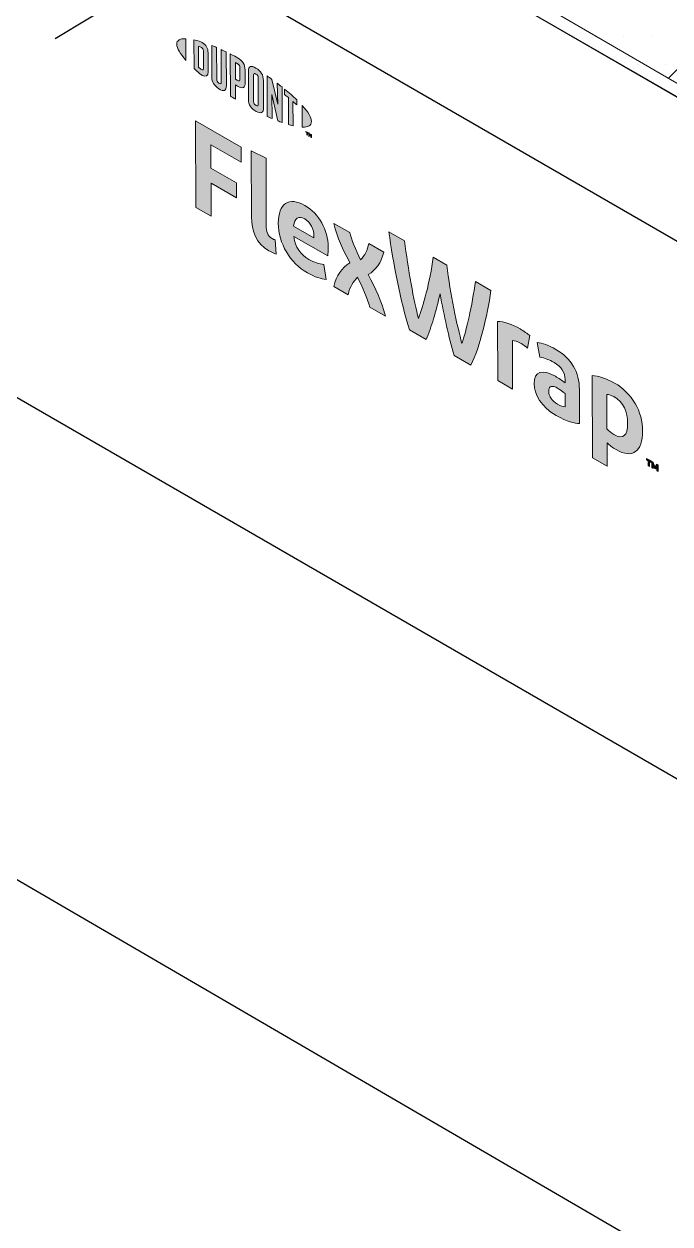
# Model space of a CAD drawing. Extents: x -1337 to 5791, y -3809 to 1769.
# Drawn here: x 101.5 to 132.4, y 1095.7 to 1153.2 of the extents above; entities that cross this region are included whole.
import ezdxf

# ---------------------------------------------------------------- set-up
doc = ezdxf.new("R2010")
doc.units = 0
doc.header["$MEASUREMENT"] = 0
doc.linetypes.add('AI-Linetype-52', pattern=[15, 9, -6])
for name, color, linetype, lineweight in [('.ATI-HATCH', 7, 'Continuous', 0), ('G-ANNO-TTLB', 7, 'Continuous', 0), ('Layer 12', 7, 'Continuous', 0), ('TYVEK', 7, 'Continuous', 0), ('WALL SCRATCH', 7, 'Continuous', 0)]:
    doc.layers.add(name, color=color, linetype=linetype, lineweight=lineweight)

# ---------------------------------------------------------------- blocks, each defined once
blk = doc.blocks.new('Block_89')
at = {"layer": '.ATI-HATCH'}
blk.add_open_spline([(121.1, 1156.441), (121.1, 1156.441), (192.042, 1115.402), (192.042, 1115.402), (192.042, 1115.402), (192.071, 1135.074), (192.071, 1135.074), (192.071, 1135.074), (155.134, 1156.441), (155.134, 1156.441), (155.134, 1156.441), (121.1, 1156.441), (121.1, 1156.441)], degree=3, knots=[0, 0, 0, 0, 1, 1, 1, 2, 2, 2, 3, 3, 3, 4, 4, 4, 4], dxfattribs=at)
at = {"layer": '.ATI-HATCH', "color": 8, "lineweight": 0, "true_color": 0x808080}
for points in [[(128.845, 1152.593), (128.845, 1152.593), (128.845, 1152.593), (128.845, 1152.593)], [(130.195, 1152.593), (130.195, 1152.593), (130.195, 1152.593), (130.195, 1152.593)], [(131.545, 1152.593), (131.545, 1152.593), (131.545, 1152.593), (131.545, 1152.593)], [(130.87, 1151.243), (130.87, 1151.243), (130.87, 1151.243), (130.87, 1151.243)], [(132.22, 1151.243), (132.22, 1151.243), (132.22, 1151.243), (132.22, 1151.243)]]:
    blk.add_open_spline(points, degree=3, dxfattribs=at)
blk = doc.blocks.new('Block_357')
at = {"layer": 'TYVEK', "true_color": 0x003b71, "transparency": 33554687}
h = blk.add_hatch(color=156, dxfattribs=at)
h.dxf.hatch_style = 2
edge = h.paths.add_edge_path()
edge.add_spline(control_points=[(109.721, 1144.404), (109.721, 1144.404), (109.71, 1148.545), (109.71, 1148.545), (109.71, 1148.545), (111.896, 1147.29), (111.896, 1147.29), (111.896, 1147.29), (111.898, 1146.568), (111.898, 1146.568), (111.898, 1146.568), (110.446, 1147.402), (110.446, 1147.402), (110.446, 1147.402), (110.449, 1146.278), (110.449, 1146.278), (110.449, 1146.278), (111.67, 1145.577), (111.67, 1145.577), (111.67, 1145.577), (111.671, 1144.855), (111.671, 1144.855), (111.671, 1144.855), (110.45, 1145.556), (110.45, 1145.556), (110.45, 1145.556), (110.454, 1143.983), (110.454, 1143.983), (110.454, 1143.983), (109.721, 1144.404), (109.721, 1144.404)], knot_values=[0, 0, 0, 0, 1, 1, 1, 2, 2, 2, 3, 3, 3, 4, 4, 4, 5, 5, 5, 6, 6, 6, 7, 7, 7, 8, 8, 8, 9, 9, 9, 10, 10, 10, 10], degree=3, periodic=0)
h = blk.add_hatch(color=156, dxfattribs=at)
h.dxf.hatch_style = 2
edge = h.paths.add_edge_path()
edge.add_spline(control_points=[(113.094, 1143.56), (113.094, 1143.241), (113.167, 1143.028), (113.372, 1142.91), (113.423, 1142.881), (113.474, 1142.857), (113.52, 1142.843), (113.52, 1142.843), (113.573, 1142.168), (113.573, 1142.168), (113.476, 1142.201), (113.317, 1142.268), (113.214, 1142.327), (112.624, 1142.666), (112.387, 1143.245), (112.386, 1143.955), (112.386, 1143.955), (112.378, 1147.114), (112.378, 1147.114), (112.378, 1147.114), (113.086, 1146.755), (113.086, 1146.755), (113.086, 1146.755), (113.094, 1143.56), (113.094, 1143.56)], knot_values=[0, 0, 0, 0, 1, 1, 1, 2, 2, 2, 3, 3, 3, 4, 4, 4, 5, 5, 5, 6, 6, 6, 7, 7, 7, 8, 8, 8, 8], degree=3, periodic=0)
h = blk.add_hatch(color=156, dxfattribs=at)
h.dxf.hatch_style = 2
edge = h.paths.add_edge_path()
edge.add_spline(control_points=[(114.405, 1143.51), (114.405, 1143.51), (115.38, 1142.951), (115.38, 1142.951), (115.38, 1142.951), (115.38, 1143.022), (115.38, 1143.022), (115.379, 1143.353), (115.224, 1143.684), (114.942, 1143.846), (114.645, 1144.017), (114.45, 1143.886), (114.405, 1143.51)], knot_values=[0, 0, 0, 0, 1, 1, 1, 2, 2, 2, 3, 3, 3, 4, 4, 4, 4], degree=3, periodic=0)
edge = h.paths.add_edge_path()
edge.add_spline(control_points=[(115.964, 1140.95), (115.738, 1140.961), (115.405, 1141.069), (115.066, 1141.264), (114.24, 1141.738), (113.675, 1142.665), (113.672, 1143.647), (113.67, 1144.588), (114.186, 1144.929), (114.941, 1144.496), (115.613, 1144.111), (116.055, 1143.307), (116.057, 1142.514), (116.058, 1142.337), (116.048, 1142.189), (116.038, 1142.077), (116.038, 1142.077), (114.417, 1143.007), (114.417, 1143.007), (114.484, 1142.496), (114.726, 1142.144), (115.136, 1141.909), (115.388, 1141.765), (115.629, 1141.691), (115.849, 1141.671), (115.849, 1141.671), (115.964, 1140.95), (115.964, 1140.95)], knot_values=[0, 0, 0, 0, 1, 1, 1, 2, 2, 2, 3, 3, 3, 4, 4, 4, 5, 5, 5, 6, 6, 6, 7, 7, 7, 8, 8, 8, 9, 9, 9, 9], degree=3, periodic=0)
h = blk.add_hatch(color=156, dxfattribs=at)
h.dxf.hatch_style = 2
edge = h.paths.add_edge_path()
edge.add_spline(control_points=[(117.104, 1141.748), (116.759, 1142.383), (116.486, 1142.947), (116.326, 1143.63), (116.326, 1143.63), (117.09, 1143.191), (117.09, 1143.191), (117.158, 1142.887), (117.384, 1142.355), (117.611, 1141.888), (117.8, 1142.105), (117.963, 1142.359), (117.998, 1142.67), (117.998, 1142.67), (118.717, 1142.258), (118.717, 1142.258), (118.585, 1141.719), (118.36, 1141.417), (117.976, 1141.182), (118.347, 1140.491), (118.599, 1139.933), (118.811, 1139.185), (118.811, 1139.185), (118.047, 1139.624), (118.047, 1139.624), (117.938, 1140.017), (117.681, 1140.608), (117.464, 1141.057), (117.27, 1140.843), (117.086, 1140.594), (117.016, 1140.216), (117.016, 1140.216), (116.328, 1140.61), (116.328, 1140.61), (116.455, 1141.152), (116.695, 1141.487), (117.104, 1141.748)], knot_values=[0, 0, 0, 0, 1, 1, 1, 2, 2, 2, 3, 3, 3, 4, 4, 4, 5, 5, 5, 6, 6, 6, 7, 7, 7, 8, 8, 8, 9, 9, 9, 10, 10, 10, 11, 11, 11, 12, 12, 12, 12], degree=3, periodic=0)
h = blk.add_hatch(color=156, dxfattribs=at)
h.dxf.hatch_style = 2
edge = h.paths.add_edge_path()
edge.add_spline(control_points=[(123.105, 1140.855), (123.105, 1140.855), (123.854, 1140.425), (123.854, 1140.425), (123.663, 1139.158), (123.328, 1137.726), (122.895, 1136.84), (122.895, 1136.84), (122.089, 1137.303), (122.089, 1137.303), (121.836, 1138.187), (121.608, 1139.186), (121.416, 1140.265), (121.224, 1139.407), (121.005, 1138.664), (120.75, 1138.072), (120.75, 1138.072), (119.945, 1138.534), (119.945, 1138.534), (119.532, 1139.905), (119.164, 1141.741), (118.97, 1143.229), (118.97, 1143.229), (119.714, 1142.801), (119.714, 1142.801), (119.876, 1141.462), (120.167, 1139.895), (120.379, 1139.082), (120.598, 1139.648), (120.938, 1140.811), (121.084, 1142.015), (121.084, 1142.015), (121.741, 1141.638), (121.741, 1141.638), (121.898, 1140.26), (122.234, 1138.708), (122.462, 1137.886), (122.665, 1138.461), (122.954, 1139.695), (123.105, 1140.855)], knot_values=[0, 0, 0, 0, 1, 1, 1, 2, 2, 2, 3, 3, 3, 4, 4, 4, 5, 5, 5, 6, 6, 6, 7, 7, 7, 8, 8, 8, 9, 9, 9, 10, 10, 10, 11, 11, 11, 12, 12, 12, 13, 13, 13, 13], degree=3, periodic=0)
h = blk.add_hatch(color=156, dxfattribs=at)
h.dxf.hatch_style = 2
edge = h.paths.add_edge_path()
edge.add_spline(control_points=[(125.247, 1138.579), (125.432, 1138.473), (125.606, 1138.35), (125.709, 1138.261), (125.709, 1138.261), (125.608, 1137.652), (125.608, 1137.652), (125.521, 1137.737), (125.413, 1137.811), (125.305, 1137.873), (125.115, 1137.982), (124.987, 1138.014), (124.88, 1138.017), (124.88, 1138.017), (124.885, 1135.698), (124.885, 1135.698), (124.885, 1135.698), (124.177, 1136.104), (124.177, 1136.104), (124.177, 1136.104), (124.17, 1138.938), (124.17, 1138.938), (124.447, 1138.938), (124.878, 1138.791), (125.247, 1138.579)], knot_values=[0, 0, 0, 0, 1, 1, 1, 2, 2, 2, 3, 3, 3, 4, 4, 4, 5, 5, 5, 6, 6, 6, 7, 7, 7, 8, 8, 8, 8], degree=3, periodic=0)
h = blk.add_hatch(color=156, dxfattribs=at)
h.dxf.hatch_style = 2
edge = h.paths.add_edge_path()
edge.add_spline(control_points=[(127.403, 1134.849), (127.403, 1134.849), (127.401, 1135.482), (127.401, 1135.482), (127.283, 1135.579), (127.16, 1135.668), (127.037, 1135.738), (126.801, 1135.874), (126.616, 1135.873), (126.617, 1135.595), (126.618, 1135.347), (126.772, 1135.128), (127.044, 1134.972), (127.198, 1134.884), (127.326, 1134.846), (127.403, 1134.849)], knot_values=[0, 0, 0, 0, 1, 1, 1, 2, 2, 2, 3, 3, 3, 4, 4, 4, 5, 5, 5, 5], degree=3, periodic=0)
edge = h.paths.add_edge_path()
edge.add_spline(control_points=[(126.973, 1134.428), (126.271, 1134.831), (125.916, 1135.431), (125.914, 1135.963), (125.913, 1136.549), (126.328, 1136.654), (126.943, 1136.306), (127.087, 1136.224), (127.272, 1136.094), (127.4, 1135.997), (127.4, 1135.997), (127.4, 1136.139), (127.4, 1136.139), (127.399, 1136.499), (127.219, 1136.774), (126.875, 1136.971), (126.649, 1137.101), (126.408, 1137.198), (126.198, 1137.218), (126.198, 1137.218), (126.068, 1137.931), (126.068, 1137.931), (126.289, 1137.91), (126.643, 1137.778), (126.956, 1137.599), (127.71, 1137.166), (128.085, 1136.489), (128.087, 1135.691), (128.087, 1135.691), (128.091, 1134.046), (128.091, 1134.046), (127.881, 1134.043), (127.486, 1134.133), (126.973, 1134.428)], knot_values=[0, 0, 0, 0, 1, 1, 1, 2, 2, 2, 3, 3, 3, 4, 4, 4, 5, 5, 5, 6, 6, 6, 7, 7, 7, 8, 8, 8, 9, 9, 9, 10, 10, 10, 11, 11, 11, 11], degree=3, periodic=0)
h = blk.add_hatch(color=156, dxfattribs=at)
h.dxf.hatch_style = 2
edge = h.paths.add_edge_path()
edge.add_spline(control_points=[(129.737, 1133.515), (130.188, 1133.256), (130.398, 1133.454), (130.397, 1134.064), (130.395, 1134.596), (130.199, 1135.063), (129.733, 1135.331), (129.604, 1135.404), (129.512, 1135.428), (129.404, 1135.442), (129.404, 1135.442), (129.408, 1133.786), (129.408, 1133.786), (129.506, 1133.683), (129.588, 1133.6), (129.737, 1133.515)], knot_values=[0, 0, 0, 0, 1, 1, 1, 2, 2, 2, 3, 3, 3, 4, 4, 4, 5, 5, 5, 5], degree=3, periodic=0)
edge = h.paths.add_edge_path()
edge.add_spline(control_points=[(129.841, 1132.793), (129.662, 1132.896), (129.539, 1132.991), (129.41, 1133.118), (129.41, 1133.118), (129.413, 1131.994), (129.413, 1131.994), (129.413, 1131.994), (128.71, 1132.397), (128.71, 1132.397), (128.71, 1132.397), (128.7, 1136.343), (128.7, 1136.343), (128.992, 1136.329), (129.403, 1136.194), (129.767, 1135.985), (130.608, 1135.502), (131.112, 1134.621), (131.115, 1133.675), (131.117, 1132.705), (130.642, 1132.334), (129.841, 1132.793)], knot_values=[0, 0, 0, 0, 1, 1, 1, 2, 2, 2, 3, 3, 3, 4, 4, 4, 5, 5, 5, 6, 6, 6, 7, 7, 7, 7], degree=3, periodic=0)
h = blk.add_hatch(color=156, dxfattribs=at)
h.dxf.hatch_style = 2
edge = h.paths.add_edge_path()
edge.add_spline(control_points=[(131.623, 1132.188), (131.649, 1132.101), (131.674, 1132.035), (131.705, 1131.964), (131.735, 1132), (131.756, 1132.039), (131.782, 1132.097), (131.782, 1132.097), (131.855, 1132.055), (131.855, 1132.055), (131.855, 1132.055), (131.856, 1131.749), (131.856, 1131.749), (131.856, 1131.749), (131.792, 1131.786), (131.792, 1131.786), (131.792, 1131.786), (131.791, 1131.927), (131.791, 1131.927), (131.791, 1131.927), (131.795, 1131.973), (131.795, 1131.973), (131.774, 1131.939), (131.75, 1131.904), (131.728, 1131.878), (131.728, 1131.878), (131.679, 1131.906), (131.679, 1131.906), (131.657, 1131.959), (131.632, 1132.022), (131.61, 1132.081), (131.61, 1132.081), (131.614, 1132.029), (131.614, 1132.029), (131.614, 1132.029), (131.614, 1131.888), (131.614, 1131.888), (131.614, 1131.888), (131.55, 1131.925), (131.55, 1131.925), (131.55, 1131.925), (131.549, 1132.231), (131.549, 1132.231), (131.549, 1132.231), (131.623, 1132.188), (131.623, 1132.188)], knot_values=[0, 0, 0, 0, 1, 1, 1, 2, 2, 2, 3, 3, 3, 4, 4, 4, 5, 5, 5, 6, 6, 6, 7, 7, 7, 8, 8, 8, 9, 9, 9, 10, 10, 10, 11, 11, 11, 12, 12, 12, 13, 13, 13, 14, 14, 14, 15, 15, 15, 15], degree=3, periodic=0)
edge = h.paths.add_edge_path()
edge.add_spline(control_points=[(131.377, 1132.262), (131.377, 1132.262), (131.305, 1132.303), (131.305, 1132.303), (131.305, 1132.303), (131.305, 1132.371), (131.305, 1132.371), (131.305, 1132.371), (131.52, 1132.248), (131.52, 1132.248), (131.52, 1132.248), (131.52, 1132.18), (131.52, 1132.18), (131.52, 1132.18), (131.448, 1132.221), (131.448, 1132.221), (131.448, 1132.221), (131.449, 1131.983), (131.449, 1131.983), (131.449, 1131.983), (131.377, 1132.024), (131.377, 1132.024), (131.377, 1132.024), (131.377, 1132.262), (131.377, 1132.262)], knot_values=[0, 0, 0, 0, 1, 1, 1, 2, 2, 2, 3, 3, 3, 4, 4, 4, 5, 5, 5, 6, 6, 6, 7, 7, 7, 8, 8, 8, 8], degree=3, periodic=0)
at = {"layer": 'TYVEK'}
for points, knots in [([(109.721, 1144.404), (109.721, 1144.404), (109.71, 1148.545), (109.71, 1148.545), (109.71, 1148.545), (111.896, 1147.29), (111.896, 1147.29), (111.896, 1147.29), (111.898, 1146.568), (111.898, 1146.568), (111.898, 1146.568), (110.446, 1147.402), (110.446, 1147.402), (110.446, 1147.402), (110.449, 1146.278), (110.449, 1146.278), (110.449, 1146.278), (111.67, 1145.577), (111.67, 1145.577), (111.67, 1145.577), (111.671, 1144.855), (111.671, 1144.855), (111.671, 1144.855), (110.45, 1145.556), (110.45, 1145.556), (110.45, 1145.556), (110.454, 1143.983), (110.454, 1143.983), (110.454, 1143.983), (109.721, 1144.404), (109.721, 1144.404)], [0, 0, 0, 0, 1, 1, 1, 2, 2, 2, 3, 3, 3, 4, 4, 4, 5, 5, 5, 6, 6, 6, 7, 7, 7, 8, 8, 8, 9, 9, 9, 10, 10, 10, 10]), ([(113.094, 1143.56), (113.094, 1143.241), (113.167, 1143.028), (113.372, 1142.91), (113.423, 1142.881), (113.474, 1142.857), (113.52, 1142.843), (113.52, 1142.843), (113.573, 1142.168), (113.573, 1142.168), (113.476, 1142.201), (113.317, 1142.268), (113.214, 1142.327), (112.624, 1142.666), (112.387, 1143.245), (112.386, 1143.955), (112.386, 1143.955), (112.378, 1147.114), (112.378, 1147.114), (112.378, 1147.114), (113.086, 1146.755), (113.086, 1146.755), (113.086, 1146.755), (113.094, 1143.56), (113.094, 1143.56)], [0, 0, 0, 0, 1, 1, 1, 2, 2, 2, 3, 3, 3, 4, 4, 4, 5, 5, 5, 6, 6, 6, 7, 7, 7, 8, 8, 8, 8]), ([(115.964, 1140.95), (115.738, 1140.961), (115.405, 1141.069), (115.066, 1141.264), (114.24, 1141.738), (113.675, 1142.665), (113.672, 1143.647), (113.67, 1144.588), (114.186, 1144.929), (114.941, 1144.496), (115.613, 1144.111), (116.055, 1143.307), (116.057, 1142.514), (116.058, 1142.337), (116.048, 1142.189), (116.038, 1142.077), (116.038, 1142.077), (114.417, 1143.007), (114.417, 1143.007), (114.484, 1142.496), (114.726, 1142.144), (115.136, 1141.909), (115.388, 1141.765), (115.629, 1141.691), (115.849, 1141.671), (115.849, 1141.671), (115.964, 1140.95), (115.964, 1140.95)], [0, 0, 0, 0, 1, 1, 1, 2, 2, 2, 3, 3, 3, 4, 4, 4, 5, 5, 5, 6, 6, 6, 7, 7, 7, 8, 8, 8, 9, 9, 9, 9]), ([(114.405, 1143.51), (114.405, 1143.51), (115.38, 1142.951), (115.38, 1142.951), (115.38, 1142.951), (115.38, 1143.022), (115.38, 1143.022), (115.379, 1143.353), (115.224, 1143.684), (114.942, 1143.846), (114.645, 1144.017), (114.45, 1143.886), (114.405, 1143.51)], [0, 0, 0, 0, 1, 1, 1, 2, 2, 2, 3, 3, 3, 4, 4, 4, 4]), ([(117.104, 1141.748), (116.759, 1142.383), (116.486, 1142.947), (116.326, 1143.63), (116.326, 1143.63), (117.09, 1143.191), (117.09, 1143.191), (117.158, 1142.887), (117.384, 1142.355), (117.611, 1141.888), (117.8, 1142.105), (117.963, 1142.359), (117.998, 1142.67), (117.998, 1142.67), (118.717, 1142.258), (118.717, 1142.258), (118.585, 1141.719), (118.36, 1141.417), (117.976, 1141.182), (118.347, 1140.491), (118.599, 1139.933), (118.811, 1139.185), (118.811, 1139.185), (118.047, 1139.624), (118.047, 1139.624), (117.938, 1140.017), (117.681, 1140.608), (117.464, 1141.057), (117.27, 1140.843), (117.086, 1140.594), (117.016, 1140.216), (117.016, 1140.216), (116.328, 1140.61), (116.328, 1140.61), (116.455, 1141.152), (116.695, 1141.487), (117.104, 1141.748)], [0, 0, 0, 0, 1, 1, 1, 2, 2, 2, 3, 3, 3, 4, 4, 4, 5, 5, 5, 6, 6, 6, 7, 7, 7, 8, 8, 8, 9, 9, 9, 10, 10, 10, 11, 11, 11, 12, 12, 12, 12]), ([(123.105, 1140.855), (123.105, 1140.855), (123.854, 1140.425), (123.854, 1140.425), (123.663, 1139.158), (123.328, 1137.726), (122.895, 1136.84), (122.895, 1136.84), (122.089, 1137.303), (122.089, 1137.303), (121.836, 1138.187), (121.608, 1139.186), (121.416, 1140.265), (121.224, 1139.407), (121.005, 1138.664), (120.75, 1138.072), (120.75, 1138.072), (119.945, 1138.534), (119.945, 1138.534), (119.532, 1139.905), (119.164, 1141.741), (118.97, 1143.229), (118.97, 1143.229), (119.714, 1142.801), (119.714, 1142.801), (119.876, 1141.462), (120.167, 1139.895), (120.379, 1139.082), (120.598, 1139.648), (120.938, 1140.811), (121.084, 1142.015), (121.084, 1142.015), (121.741, 1141.638), (121.741, 1141.638), (121.898, 1140.26), (122.234, 1138.708), (122.462, 1137.886), (122.665, 1138.461), (122.954, 1139.695), (123.105, 1140.855)], [0, 0, 0, 0, 1, 1, 1, 2, 2, 2, 3, 3, 3, 4, 4, 4, 5, 5, 5, 6, 6, 6, 7, 7, 7, 8, 8, 8, 9, 9, 9, 10, 10, 10, 11, 11, 11, 12, 12, 12, 13, 13, 13, 13]), ([(125.247, 1138.579), (125.432, 1138.473), (125.606, 1138.35), (125.709, 1138.261), (125.709, 1138.261), (125.608, 1137.652), (125.608, 1137.652), (125.521, 1137.737), (125.413, 1137.811), (125.305, 1137.873), (125.115, 1137.982), (124.987, 1138.014), (124.88, 1138.017), (124.88, 1138.017), (124.885, 1135.698), (124.885, 1135.698), (124.885, 1135.698), (124.177, 1136.104), (124.177, 1136.104), (124.177, 1136.104), (124.17, 1138.938), (124.17, 1138.938), (124.447, 1138.938), (124.878, 1138.791), (125.247, 1138.579)], [0, 0, 0, 0, 1, 1, 1, 2, 2, 2, 3, 3, 3, 4, 4, 4, 5, 5, 5, 6, 6, 6, 7, 7, 7, 8, 8, 8, 8]), ([(126.973, 1134.428), (126.271, 1134.831), (125.916, 1135.431), (125.914, 1135.963), (125.913, 1136.549), (126.328, 1136.654), (126.943, 1136.306), (127.087, 1136.224), (127.272, 1136.094), (127.4, 1135.997), (127.4, 1135.997), (127.4, 1136.139), (127.4, 1136.139), (127.399, 1136.499), (127.219, 1136.774), (126.875, 1136.971), (126.649, 1137.101), (126.408, 1137.198), (126.198, 1137.218), (126.198, 1137.218), (126.068, 1137.931), (126.068, 1137.931), (126.289, 1137.91), (126.643, 1137.778), (126.956, 1137.599), (127.71, 1137.166), (128.085, 1136.489), (128.087, 1135.691), (128.087, 1135.691), (128.091, 1134.046), (128.091, 1134.046), (127.881, 1134.043), (127.486, 1134.133), (126.973, 1134.428)], [0, 0, 0, 0, 1, 1, 1, 2, 2, 2, 3, 3, 3, 4, 4, 4, 5, 5, 5, 6, 6, 6, 7, 7, 7, 8, 8, 8, 9, 9, 9, 10, 10, 10, 11, 11, 11, 11]), ([(127.403, 1134.849), (127.403, 1134.849), (127.401, 1135.482), (127.401, 1135.482), (127.283, 1135.579), (127.16, 1135.668), (127.037, 1135.738), (126.801, 1135.874), (126.616, 1135.873), (126.617, 1135.595), (126.618, 1135.347), (126.772, 1135.128), (127.044, 1134.972), (127.198, 1134.884), (127.326, 1134.846), (127.403, 1134.849)], [0, 0, 0, 0, 1, 1, 1, 2, 2, 2, 3, 3, 3, 4, 4, 4, 5, 5, 5, 5]), ([(129.841, 1132.793), (129.662, 1132.896), (129.539, 1132.991), (129.41, 1133.118), (129.41, 1133.118), (129.413, 1131.994), (129.413, 1131.994), (129.413, 1131.994), (128.71, 1132.397), (128.71, 1132.397), (128.71, 1132.397), (128.7, 1136.343), (128.7, 1136.343), (128.992, 1136.329), (129.403, 1136.194), (129.767, 1135.985), (130.608, 1135.502), (131.112, 1134.621), (131.115, 1133.675), (131.117, 1132.705), (130.642, 1132.334), (129.841, 1132.793)], [0, 0, 0, 0, 1, 1, 1, 2, 2, 2, 3, 3, 3, 4, 4, 4, 5, 5, 5, 6, 6, 6, 7, 7, 7, 7]), ([(129.737, 1133.515), (130.188, 1133.256), (130.398, 1133.454), (130.397, 1134.064), (130.395, 1134.596), (130.199, 1135.063), (129.733, 1135.331), (129.604, 1135.404), (129.512, 1135.428), (129.404, 1135.442), (129.404, 1135.442), (129.408, 1133.786), (129.408, 1133.786), (129.506, 1133.683), (129.588, 1133.6), (129.737, 1133.515)], [0, 0, 0, 0, 1, 1, 1, 2, 2, 2, 3, 3, 3, 4, 4, 4, 5, 5, 5, 5]), ([(131.377, 1132.262), (131.377, 1132.262), (131.305, 1132.303), (131.305, 1132.303), (131.305, 1132.303), (131.305, 1132.371), (131.305, 1132.371), (131.305, 1132.371), (131.52, 1132.248), (131.52, 1132.248), (131.52, 1132.248), (131.52, 1132.18), (131.52, 1132.18), (131.52, 1132.18), (131.448, 1132.221), (131.448, 1132.221), (131.448, 1132.221), (131.449, 1131.983), (131.449, 1131.983), (131.449, 1131.983), (131.377, 1132.024), (131.377, 1132.024), (131.377, 1132.024), (131.377, 1132.262), (131.377, 1132.262)], [0, 0, 0, 0, 1, 1, 1, 2, 2, 2, 3, 3, 3, 4, 4, 4, 5, 5, 5, 6, 6, 6, 7, 7, 7, 8, 8, 8, 8]), ([(131.623, 1132.188), (131.649, 1132.101), (131.674, 1132.035), (131.705, 1131.964), (131.735, 1132), (131.756, 1132.039), (131.782, 1132.097), (131.782, 1132.097), (131.855, 1132.055), (131.855, 1132.055), (131.855, 1132.055), (131.856, 1131.749), (131.856, 1131.749), (131.856, 1131.749), (131.792, 1131.786), (131.792, 1131.786), (131.792, 1131.786), (131.791, 1131.927), (131.791, 1131.927), (131.791, 1131.927), (131.795, 1131.973), (131.795, 1131.973), (131.774, 1131.939), (131.75, 1131.904), (131.728, 1131.878), (131.728, 1131.878), (131.679, 1131.906), (131.679, 1131.906), (131.657, 1131.959), (131.632, 1132.022), (131.61, 1132.081), (131.61, 1132.081), (131.614, 1132.029), (131.614, 1132.029), (131.614, 1132.029), (131.614, 1131.888), (131.614, 1131.888), (131.614, 1131.888), (131.55, 1131.925), (131.55, 1131.925), (131.55, 1131.925), (131.549, 1132.231), (131.549, 1132.231), (131.549, 1132.231), (131.623, 1132.188), (131.623, 1132.188)], [0, 0, 0, 0, 1, 1, 1, 2, 2, 2, 3, 3, 3, 4, 4, 4, 5, 5, 5, 6, 6, 6, 7, 7, 7, 8, 8, 8, 9, 9, 9, 10, 10, 10, 11, 11, 11, 12, 12, 12, 13, 13, 13, 14, 14, 14, 15, 15, 15, 15])]:
    blk.add_open_spline(points, degree=3, knots=knots, dxfattribs=at)
blk = doc.blocks.new('Block_358')
at = {"layer": 'TYVEK', "true_color": 0x003b71, "transparency": 33554687}
h = blk.add_hatch(color=156, dxfattribs=at)
h.dxf.hatch_style = 2
edge = h.paths.add_edge_path()
edge.add_spline(control_points=[(108.808, 1152.223), (108.809, 1152.033), (108.969, 1151.762), (109.249, 1151.449), (109.249, 1151.449), (109.247, 1152.488), (109.247, 1152.488), (108.967, 1152.497), (108.808, 1152.412), (108.808, 1152.223)], knot_values=[0, 0, 0, 0, 1, 1, 1, 2, 2, 2, 3, 3, 3, 3], degree=3, periodic=0)
h = blk.add_hatch(color=156, dxfattribs=at)
h.dxf.hatch_style = 2
edge = h.paths.add_edge_path()
edge.add_spline(control_points=[(110.089, 1151.063), (110.09, 1150.983), (110.048, 1150.981), (109.998, 1151.009), (109.96, 1151.031), (109.9, 1151.082), (109.851, 1151.125), (109.851, 1151.125), (109.849, 1152.119), (109.849, 1152.119), (109.898, 1152.106), (109.957, 1152.088), (109.996, 1152.066), (110.046, 1152.037), (110.087, 1151.987), (110.087, 1151.907), (110.087, 1151.907), (110.089, 1151.063), (110.089, 1151.063)], knot_values=[0, 0, 0, 0, 1, 1, 1, 2, 2, 2, 3, 3, 3, 4, 4, 4, 5, 5, 5, 6, 6, 6, 6], degree=3, periodic=0)
edge = h.paths.add_edge_path()
edge.add_spline(control_points=[(110.028, 1152.307), (109.95, 1152.352), (109.837, 1152.39), (109.633, 1152.434), (109.633, 1152.434), (109.637, 1151.056), (109.637, 1151.056), (109.816, 1150.891), (109.953, 1150.775), (110.032, 1150.731), (110.212, 1150.627), (110.313, 1150.696), (110.312, 1150.9), (110.312, 1150.9), (110.31, 1151.815), (110.31, 1151.815), (110.309, 1152.018), (110.208, 1152.204), (110.028, 1152.307)], knot_values=[0, 0, 0, 0, 1, 1, 1, 2, 2, 2, 3, 3, 3, 4, 4, 4, 5, 5, 5, 6, 6, 6, 6], degree=3, periodic=0)
h = blk.add_hatch(color=156, dxfattribs=at)
h.dxf.hatch_style = 2
edge = h.paths.add_edge_path()
edge.add_spline(control_points=[(110.94, 1150.413), (110.94, 1150.334), (110.916, 1150.297), (110.83, 1150.359), (110.745, 1150.419), (110.722, 1150.473), (110.722, 1150.568), (110.722, 1150.568), (110.719, 1152.067), (110.719, 1152.067), (110.662, 1152.093), (110.537, 1152.145), (110.483, 1152.167), (110.483, 1152.167), (110.487, 1150.65), (110.487, 1150.65), (110.487, 1150.408), (110.589, 1150.255), (110.831, 1150.085), (111.052, 1149.929), (111.187, 1149.98), (111.186, 1150.249), (111.186, 1150.249), (111.182, 1151.851), (111.182, 1151.851), (111.136, 1151.874), (110.985, 1151.946), (110.936, 1151.968), (110.936, 1151.968), (110.94, 1150.413), (110.94, 1150.413)], knot_values=[0, 0, 0, 0, 1, 1, 1, 2, 2, 2, 3, 3, 3, 4, 4, 4, 5, 5, 5, 6, 6, 6, 7, 7, 7, 8, 8, 8, 9, 9, 9, 10, 10, 10, 10], degree=3, periodic=0)
h = blk.add_hatch(color=156, dxfattribs=at)
h.dxf.hatch_style = 2
edge = h.paths.add_edge_path()
edge.add_spline(control_points=[(111.835, 1150.558), (111.835, 1150.471), (111.809, 1150.442), (111.709, 1150.499), (111.709, 1150.499), (111.622, 1150.548), (111.622, 1150.548), (111.622, 1150.548), (111.62, 1151.345), (111.62, 1151.345), (111.659, 1151.325), (111.679, 1151.314), (111.702, 1151.301), (111.811, 1151.239), (111.833, 1151.178), (111.833, 1151.09), (111.833, 1151.09), (111.835, 1150.558), (111.835, 1150.558)], knot_values=[0, 0, 0, 0, 1, 1, 1, 2, 2, 2, 3, 3, 3, 4, 4, 4, 5, 5, 5, 6, 6, 6, 6], degree=3, periodic=0)
edge = h.paths.add_edge_path()
edge.add_spline(control_points=[(111.716, 1151.574), (111.673, 1151.599), (111.517, 1151.682), (111.374, 1151.755), (111.374, 1151.755), (111.379, 1149.736), (111.379, 1149.736), (111.428, 1149.705), (111.556, 1149.624), (111.625, 1149.582), (111.625, 1149.582), (111.623, 1150.268), (111.623, 1150.268), (111.623, 1150.268), (111.719, 1150.213), (111.719, 1150.213), (111.977, 1150.066), (112.084, 1150.137), (112.083, 1150.394), (112.083, 1150.394), (112.082, 1150.989), (112.082, 1150.989), (112.081, 1151.24), (111.96, 1151.434), (111.716, 1151.574)], knot_values=[0, 0, 0, 0, 1, 1, 1, 2, 2, 2, 3, 3, 3, 4, 4, 4, 5, 5, 5, 6, 6, 6, 7, 7, 7, 8, 8, 8, 8], degree=3, periodic=0)
h = blk.add_hatch(color=156, dxfattribs=at)
h.dxf.hatch_style = 2
edge = h.paths.add_edge_path()
edge.add_spline(control_points=[(112.715, 1149.349), (112.715, 1149.269), (112.692, 1149.241), (112.605, 1149.288), (112.515, 1149.336), (112.491, 1149.394), (112.491, 1149.477), (112.491, 1149.477), (112.488, 1150.735), (112.488, 1150.735), (112.487, 1150.818), (112.512, 1150.85), (112.601, 1150.795), (112.688, 1150.743), (112.712, 1150.687), (112.712, 1150.607), (112.712, 1150.607), (112.715, 1149.349), (112.715, 1149.349)], knot_values=[0, 0, 0, 0, 1, 1, 1, 2, 2, 2, 3, 3, 3, 4, 4, 4, 5, 5, 5, 6, 6, 6, 6], degree=3, periodic=0)
edge = h.paths.add_edge_path()
edge.add_spline(control_points=[(112.601, 1151.078), (112.373, 1151.221), (112.237, 1151.183), (112.238, 1150.917), (112.238, 1150.917), (112.241, 1149.597), (112.241, 1149.597), (112.242, 1149.316), (112.365, 1149.13), (112.606, 1149.004), (112.841, 1148.881), (112.964, 1148.914), (112.963, 1149.212), (112.963, 1149.212), (112.96, 1150.472), (112.96, 1150.472), (112.959, 1150.757), (112.848, 1150.922), (112.601, 1151.078)], knot_values=[0, 0, 0, 0, 1, 1, 1, 2, 2, 2, 3, 3, 3, 4, 4, 4, 5, 5, 5, 6, 6, 6, 6], degree=3, periodic=0)
h = blk.add_hatch(color=156, dxfattribs=at)
h.dxf.hatch_style = 2
edge = h.paths.add_edge_path()
edge.add_spline(control_points=[(113.644, 1149.356), (113.644, 1149.356), (113.369, 1150.538), (113.369, 1150.538), (113.295, 1150.592), (113.205, 1150.655), (113.136, 1150.702), (113.136, 1150.702), (113.141, 1148.765), (113.141, 1148.765), (113.189, 1148.743), (113.313, 1148.688), (113.377, 1148.661), (113.377, 1148.661), (113.355, 1149.813), (113.355, 1149.813), (113.355, 1149.813), (113.646, 1148.551), (113.646, 1148.551), (113.708, 1148.527), (113.797, 1148.493), (113.856, 1148.472), (113.856, 1148.472), (113.852, 1150.174), (113.852, 1150.174), (113.791, 1150.223), (113.679, 1150.309), (113.625, 1150.35), (113.625, 1150.35), (113.644, 1149.356), (113.644, 1149.356)], knot_values=[0, 0, 0, 0, 1, 1, 1, 2, 2, 2, 3, 3, 3, 4, 4, 4, 5, 5, 5, 6, 6, 6, 7, 7, 7, 8, 8, 8, 9, 9, 9, 10, 10, 10, 10], degree=3, periodic=0)
h = blk.add_hatch(color=156, dxfattribs=at)
h.dxf.hatch_style = 2
edge = h.paths.add_edge_path()
edge.add_spline(control_points=[(113.974, 1149.807), (114.035, 1149.759), (114.095, 1149.711), (114.154, 1149.662), (114.154, 1149.662), (114.157, 1148.375), (114.157, 1148.375), (114.211, 1148.358), (114.311, 1148.331), (114.377, 1148.315), (114.377, 1148.315), (114.374, 1149.475), (114.374, 1149.475), (114.438, 1149.419), (114.498, 1149.366), (114.554, 1149.316), (114.554, 1149.316), (114.553, 1149.564), (114.553, 1149.564), (114.379, 1149.734), (114.192, 1149.898), (113.974, 1150.076), (113.974, 1150.076), (113.974, 1149.807), (113.974, 1149.807)], knot_values=[0, 0, 0, 0, 1, 1, 1, 2, 2, 2, 3, 3, 3, 4, 4, 4, 5, 5, 5, 6, 6, 6, 7, 7, 7, 8, 8, 8, 8], degree=3, periodic=0)
h = blk.add_hatch(color=156, dxfattribs=at)
h.dxf.hatch_style = 2
edge = h.paths.add_edge_path()
edge.add_spline(control_points=[(115.259, 1148.519), (115.26, 1148.329), (115.099, 1148.243), (114.82, 1148.25), (114.82, 1148.25), (114.818, 1149.29), (114.818, 1149.29), (115.098, 1148.977), (115.259, 1148.708), (115.259, 1148.519)], knot_values=[0, 0, 0, 0, 1, 1, 1, 2, 2, 2, 3, 3, 3, 3], degree=3, periodic=0)
h = blk.add_hatch(color=156, dxfattribs=at)
h.dxf.hatch_style = 2
edge = h.paths.add_edge_path()
edge.add_spline(control_points=[(115.13, 1147.969), (115.13, 1147.969), (115.156, 1147.953), (115.156, 1147.953), (115.156, 1147.953), (115.196, 1147.86), (115.196, 1147.86), (115.196, 1147.86), (115.235, 1147.908), (115.235, 1147.908), (115.235, 1147.908), (115.261, 1147.894), (115.261, 1147.894), (115.261, 1147.894), (115.261, 1147.744), (115.261, 1147.744), (115.261, 1147.744), (115.237, 1147.758), (115.237, 1147.758), (115.237, 1147.758), (115.237, 1147.864), (115.237, 1147.864), (115.237, 1147.864), (115.197, 1147.816), (115.197, 1147.816), (115.197, 1147.816), (115.194, 1147.817), (115.194, 1147.817), (115.194, 1147.817), (115.154, 1147.912), (115.154, 1147.912), (115.154, 1147.912), (115.154, 1147.805), (115.154, 1147.805), (115.154, 1147.805), (115.13, 1147.819), (115.13, 1147.819), (115.13, 1147.819), (115.13, 1147.969), (115.13, 1147.969)], knot_values=[0, 0, 0, 0, 1, 1, 1, 2, 2, 2, 3, 3, 3, 4, 4, 4, 5, 5, 5, 6, 6, 6, 7, 7, 7, 8, 8, 8, 9, 9, 9, 10, 10, 10, 11, 11, 11, 12, 12, 12, 13, 13, 13, 13], degree=3, periodic=0)
edge = h.paths.add_edge_path()
edge.add_spline(control_points=[(115.037, 1147.996), (115.037, 1147.996), (114.997, 1148.019), (114.997, 1148.019), (114.997, 1148.019), (114.997, 1148.045), (114.997, 1148.045), (114.997, 1148.045), (115.102, 1147.985), (115.102, 1147.985), (115.102, 1147.985), (115.102, 1147.958), (115.102, 1147.958), (115.102, 1147.958), (115.062, 1147.981), (115.062, 1147.981), (115.062, 1147.981), (115.062, 1147.858), (115.062, 1147.858), (115.062, 1147.858), (115.037, 1147.872), (115.037, 1147.872), (115.037, 1147.872), (115.037, 1147.996), (115.037, 1147.996)], knot_values=[0, 0, 0, 0, 1, 1, 1, 2, 2, 2, 3, 3, 3, 4, 4, 4, 5, 5, 5, 6, 6, 6, 7, 7, 7, 8, 8, 8, 8], degree=3, periodic=0)
at = {"layer": 'TYVEK'}
for points, knots in [([(108.808, 1152.223), (108.809, 1152.033), (108.969, 1151.762), (109.249, 1151.449), (109.249, 1151.449), (109.247, 1152.488), (109.247, 1152.488), (108.967, 1152.497), (108.808, 1152.412), (108.808, 1152.223)], [0, 0, 0, 0, 1, 1, 1, 2, 2, 2, 3, 3, 3, 3]), ([(110.028, 1152.307), (109.95, 1152.352), (109.837, 1152.39), (109.633, 1152.434), (109.633, 1152.434), (109.637, 1151.056), (109.637, 1151.056), (109.816, 1150.891), (109.953, 1150.775), (110.032, 1150.731), (110.212, 1150.627), (110.313, 1150.696), (110.312, 1150.9), (110.312, 1150.9), (110.31, 1151.815), (110.31, 1151.815), (110.309, 1152.018), (110.208, 1152.204), (110.028, 1152.307)], [0, 0, 0, 0, 1, 1, 1, 2, 2, 2, 3, 3, 3, 4, 4, 4, 5, 5, 5, 6, 6, 6, 6]), ([(110.089, 1151.063), (110.09, 1150.983), (110.048, 1150.981), (109.998, 1151.009), (109.96, 1151.031), (109.9, 1151.082), (109.851, 1151.125), (109.851, 1151.125), (109.849, 1152.119), (109.849, 1152.119), (109.898, 1152.106), (109.957, 1152.088), (109.996, 1152.066), (110.046, 1152.037), (110.087, 1151.987), (110.087, 1151.907), (110.087, 1151.907), (110.089, 1151.063), (110.089, 1151.063)], [0, 0, 0, 0, 1, 1, 1, 2, 2, 2, 3, 3, 3, 4, 4, 4, 5, 5, 5, 6, 6, 6, 6]), ([(110.94, 1150.413), (110.94, 1150.334), (110.916, 1150.297), (110.83, 1150.359), (110.745, 1150.419), (110.722, 1150.473), (110.722, 1150.568), (110.722, 1150.568), (110.719, 1152.067), (110.719, 1152.067), (110.662, 1152.093), (110.537, 1152.145), (110.483, 1152.167), (110.483, 1152.167), (110.487, 1150.65), (110.487, 1150.65), (110.487, 1150.408), (110.589, 1150.255), (110.831, 1150.085), (111.052, 1149.929), (111.187, 1149.98), (111.186, 1150.249), (111.186, 1150.249), (111.182, 1151.851), (111.182, 1151.851), (111.136, 1151.874), (110.985, 1151.946), (110.936, 1151.968), (110.936, 1151.968), (110.94, 1150.413), (110.94, 1150.413)], [0, 0, 0, 0, 1, 1, 1, 2, 2, 2, 3, 3, 3, 4, 4, 4, 5, 5, 5, 6, 6, 6, 7, 7, 7, 8, 8, 8, 9, 9, 9, 10, 10, 10, 10]), ([(111.716, 1151.574), (111.673, 1151.599), (111.517, 1151.682), (111.374, 1151.755), (111.374, 1151.755), (111.379, 1149.736), (111.379, 1149.736), (111.428, 1149.705), (111.556, 1149.624), (111.625, 1149.582), (111.625, 1149.582), (111.623, 1150.268), (111.623, 1150.268), (111.623, 1150.268), (111.719, 1150.213), (111.719, 1150.213), (111.977, 1150.066), (112.084, 1150.137), (112.083, 1150.394), (112.083, 1150.394), (112.082, 1150.989), (112.082, 1150.989), (112.081, 1151.24), (111.96, 1151.434), (111.716, 1151.574)], [0, 0, 0, 0, 1, 1, 1, 2, 2, 2, 3, 3, 3, 4, 4, 4, 5, 5, 5, 6, 6, 6, 7, 7, 7, 8, 8, 8, 8]), ([(111.835, 1150.558), (111.835, 1150.471), (111.809, 1150.442), (111.709, 1150.499), (111.709, 1150.499), (111.622, 1150.548), (111.622, 1150.548), (111.622, 1150.548), (111.62, 1151.345), (111.62, 1151.345), (111.659, 1151.325), (111.679, 1151.314), (111.702, 1151.301), (111.811, 1151.239), (111.833, 1151.178), (111.833, 1151.09), (111.833, 1151.09), (111.835, 1150.558), (111.835, 1150.558)], [0, 0, 0, 0, 1, 1, 1, 2, 2, 2, 3, 3, 3, 4, 4, 4, 5, 5, 5, 6, 6, 6, 6]), ([(112.601, 1151.078), (112.373, 1151.221), (112.237, 1151.183), (112.238, 1150.917), (112.238, 1150.917), (112.241, 1149.597), (112.241, 1149.597), (112.242, 1149.316), (112.365, 1149.13), (112.606, 1149.004), (112.841, 1148.881), (112.964, 1148.914), (112.963, 1149.212), (112.963, 1149.212), (112.96, 1150.472), (112.96, 1150.472), (112.959, 1150.757), (112.848, 1150.922), (112.601, 1151.078)], [0, 0, 0, 0, 1, 1, 1, 2, 2, 2, 3, 3, 3, 4, 4, 4, 5, 5, 5, 6, 6, 6, 6]), ([(112.715, 1149.349), (112.715, 1149.269), (112.692, 1149.241), (112.605, 1149.288), (112.515, 1149.336), (112.491, 1149.394), (112.491, 1149.477), (112.491, 1149.477), (112.488, 1150.735), (112.488, 1150.735), (112.487, 1150.818), (112.512, 1150.85), (112.601, 1150.795), (112.688, 1150.743), (112.712, 1150.687), (112.712, 1150.607), (112.712, 1150.607), (112.715, 1149.349), (112.715, 1149.349)], [0, 0, 0, 0, 1, 1, 1, 2, 2, 2, 3, 3, 3, 4, 4, 4, 5, 5, 5, 6, 6, 6, 6]), ([(113.644, 1149.356), (113.644, 1149.356), (113.369, 1150.538), (113.369, 1150.538), (113.295, 1150.592), (113.205, 1150.655), (113.136, 1150.702), (113.136, 1150.702), (113.141, 1148.765), (113.141, 1148.765), (113.189, 1148.743), (113.313, 1148.688), (113.377, 1148.661), (113.377, 1148.661), (113.355, 1149.813), (113.355, 1149.813), (113.355, 1149.813), (113.646, 1148.551), (113.646, 1148.551), (113.708, 1148.527), (113.797, 1148.493), (113.856, 1148.472), (113.856, 1148.472), (113.852, 1150.174), (113.852, 1150.174), (113.791, 1150.223), (113.679, 1150.309), (113.625, 1150.35), (113.625, 1150.35), (113.644, 1149.356), (113.644, 1149.356)], [0, 0, 0, 0, 1, 1, 1, 2, 2, 2, 3, 3, 3, 4, 4, 4, 5, 5, 5, 6, 6, 6, 7, 7, 7, 8, 8, 8, 9, 9, 9, 10, 10, 10, 10]), ([(113.974, 1149.807), (114.035, 1149.759), (114.095, 1149.711), (114.154, 1149.662), (114.154, 1149.662), (114.157, 1148.375), (114.157, 1148.375), (114.211, 1148.358), (114.311, 1148.331), (114.377, 1148.315), (114.377, 1148.315), (114.374, 1149.475), (114.374, 1149.475), (114.438, 1149.419), (114.498, 1149.366), (114.554, 1149.316), (114.554, 1149.316), (114.553, 1149.564), (114.553, 1149.564), (114.379, 1149.734), (114.192, 1149.898), (113.974, 1150.076), (113.974, 1150.076), (113.974, 1149.807), (113.974, 1149.807)], [0, 0, 0, 0, 1, 1, 1, 2, 2, 2, 3, 3, 3, 4, 4, 4, 5, 5, 5, 6, 6, 6, 7, 7, 7, 8, 8, 8, 8]), ([(115.259, 1148.519), (115.26, 1148.329), (115.099, 1148.243), (114.82, 1148.25), (114.82, 1148.25), (114.818, 1149.29), (114.818, 1149.29), (115.098, 1148.977), (115.259, 1148.708), (115.259, 1148.519)], [0, 0, 0, 0, 1, 1, 1, 2, 2, 2, 3, 3, 3, 3]), ([(115.037, 1147.996), (115.037, 1147.996), (114.997, 1148.019), (114.997, 1148.019), (114.997, 1148.019), (114.997, 1148.045), (114.997, 1148.045), (114.997, 1148.045), (115.102, 1147.985), (115.102, 1147.985), (115.102, 1147.985), (115.102, 1147.958), (115.102, 1147.958), (115.102, 1147.958), (115.062, 1147.981), (115.062, 1147.981), (115.062, 1147.981), (115.062, 1147.858), (115.062, 1147.858), (115.062, 1147.858), (115.037, 1147.872), (115.037, 1147.872), (115.037, 1147.872), (115.037, 1147.996), (115.037, 1147.996)], [0, 0, 0, 0, 1, 1, 1, 2, 2, 2, 3, 3, 3, 4, 4, 4, 5, 5, 5, 6, 6, 6, 7, 7, 7, 8, 8, 8, 8]), ([(115.13, 1147.969), (115.13, 1147.969), (115.156, 1147.953), (115.156, 1147.953), (115.156, 1147.953), (115.196, 1147.86), (115.196, 1147.86), (115.196, 1147.86), (115.235, 1147.908), (115.235, 1147.908), (115.235, 1147.908), (115.261, 1147.894), (115.261, 1147.894), (115.261, 1147.894), (115.261, 1147.744), (115.261, 1147.744), (115.261, 1147.744), (115.237, 1147.758), (115.237, 1147.758), (115.237, 1147.758), (115.237, 1147.864), (115.237, 1147.864), (115.237, 1147.864), (115.197, 1147.816), (115.197, 1147.816), (115.197, 1147.816), (115.194, 1147.817), (115.194, 1147.817), (115.194, 1147.817), (115.154, 1147.912), (115.154, 1147.912), (115.154, 1147.912), (115.154, 1147.805), (115.154, 1147.805), (115.154, 1147.805), (115.13, 1147.819), (115.13, 1147.819), (115.13, 1147.819), (115.13, 1147.969), (115.13, 1147.969)], [0, 0, 0, 0, 1, 1, 1, 2, 2, 2, 3, 3, 3, 4, 4, 4, 5, 5, 5, 6, 6, 6, 7, 7, 7, 8, 8, 8, 9, 9, 9, 10, 10, 10, 11, 11, 11, 12, 12, 12, 13, 13, 13, 13])]:
    blk.add_open_spline(points, degree=3, knots=knots, dxfattribs=at)
blk = doc.blocks.new('Block_356')
at = {"layer": 'TYVEK'}
for name in ['Block_358', 'Block_357']:
    blk.add_blockref(name, (0, 0), dxfattribs=at)

msp = doc.modelspace()

# ---------------------------------------------------------------- hatches: boundary and pattern name
at = {"layer": 'G-ANNO-TTLB', "true_color": 0xff00ff, "transparency": 33554687}
h = msp.add_hatch(color=6, dxfattribs=at)
edge = h.paths.add_edge_path()
edge.add_spline(control_points=[(1773.018, -796.5), (1773.018, -796.5), (-1156.5, -796.5), (-1156.5, -796.5), (-1156.5, -796.5), (-1156.5, 1660.5), (-1156.5, 1660.5), (-1156.5, 1660.5), (1773.018, 1660.5), (1773.018, 1660.5), (1773.018, 1660.5), (1773.018, -796.5), (1773.018, -796.5)], knot_values=[0, 0, 0, 0, 1, 1, 1, 2, 2, 2, 3, 3, 3, 4, 4, 4, 4], degree=3, periodic=0)
edge = h.paths.add_edge_path()
edge.add_spline(control_points=[(-1147.5, 1651.5), (-1147.5, 1651.5), (-1147.5, -787.5), (-1147.5, -787.5), (-1147.5, -787.5), (1764.018, -787.5), (1764.018, -787.5), (1764.018, -787.5), (1764.018, 1651.5), (1764.018, 1651.5), (1764.018, 1651.5), (-1147.5, 1651.5), (-1147.5, 1651.5)], knot_values=[0, 0, 0, 0, 1, 1, 1, 2, 2, 2, 3, 3, 3, 4, 4, 4, 4], degree=3, periodic=0)
edge.add_line((-1147.5, 1651.5), (-1147.5, 1651.5))
at = {"layer": 'Layer 12', "true_color": 0x000000, "transparency": 33554687}
h = msp.add_hatch(dxfattribs=at)
h.set_pattern_fill('_U', color=18, scale=10, angle=44.99999, style=2, pattern_type=0)
h.set_pattern_definition([(45, (0, 0), (-7.07107, 7.07107), [])])
h.paths.add_polyline_path([(191.73, 1135.058), (191.73, 1116.082), (116.369, 1159.891), (132.831, 1169.206)])

# ---------------------------------------------------------------- linework, layer by layer
at = {"layer": 'G-ANNO-TTLB'}
for points in [[(1773.018, -796.5), (1773.018, -796.5), (-1156.5, -796.5), (-1156.5, -796.5), (-1156.5, -796.5), (-1156.5, 1660.5), (-1156.5, 1660.5), (-1156.5, 1660.5), (1773.018, 1660.5), (1773.018, 1660.5), (1773.018, 1660.5), (1773.018, -796.5), (1773.018, -796.5)], [(-1147.5, 1651.5), (-1147.5, 1651.5), (-1147.5, -787.5), (-1147.5, -787.5), (-1147.5, -787.5), (1764.018, -787.5), (1764.018, -787.5), (1764.018, -787.5), (1764.018, 1651.5), (1764.018, 1651.5), (1764.018, 1651.5), (-1147.5, 1651.5), (-1147.5, 1651.5)]]:
    msp.add_open_spline(points, degree=3, knots=[0, 0, 0, 0, 1, 1, 1, 2, 2, 2, 3, 3, 3, 4, 4, 4, 4], dxfattribs=at)
at = {"layer": 'Layer 12'}
msp.add_lwpolyline([(191.73, 1135.058), (191.73, 1116.082), (116.369, 1159.891), (132.831, 1169.206)], close=True, dxfattribs=at)
at = {"layer": 'TYVEK', "color": 4, "lineweight": 25, "true_color": 0x00ffff}
for p, q in [((115.382, 1159.749), (192.042, 1115.402)), ((109.509, 1156.239), (165.071, 1124.097)), ((136.301, 1114.952), (96.009, 1138.26))]:
    msp.add_line(p, q, dxfattribs=at)
at = {"layer": 'TYVEK', "color": 18, "linetype": 'AI-Linetype-52', "lineweight": 25, "true_color": 0x000000}
msp.add_line((110.678, 1157.142), (52.83, 1122.042), dxfattribs=at)
at = {"layer": 'WALL SCRATCH', "color": 18, "lineweight": 25, "true_color": 0x000000}
msp.add_line((70.493, 1130.052), (240.294, 1031.118), dxfattribs=at)
at = {"layer": 'WALL SCRATCH', "color": 1, "lineweight": 25, "true_color": 0xff0000}
msp.add_lwpolyline([(107.319, 1113.299)], dxfattribs=at)

# ---------------------------------------------------------------- block references
at = {"layer": '.ATI-HATCH'}
msp.add_blockref('Block_89', (0, 0), dxfattribs=at)
at = {"layer": 'TYVEK'}
msp.add_blockref('Block_356', (0, 0), dxfattribs=at)

doc.saveas('drawing.dxf')
